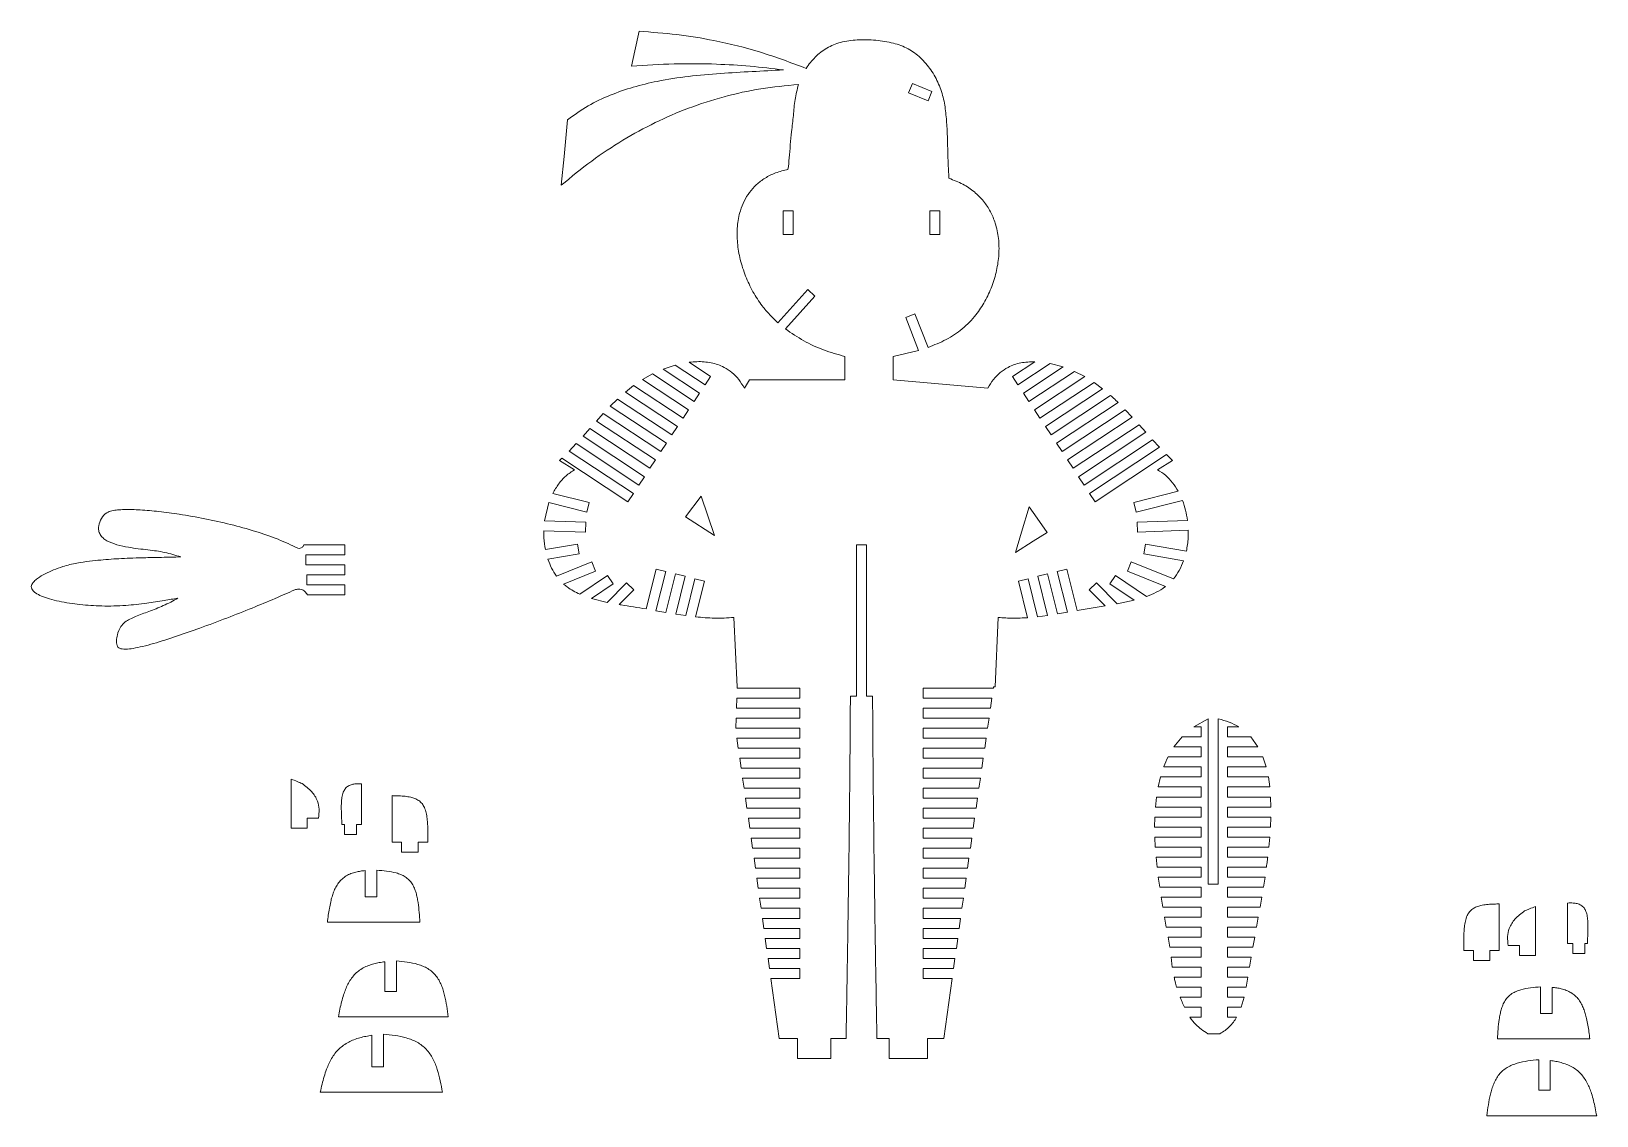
# Model space of a CAD drawing. Header units: millimetres. Extents: x 5 to 1149, y -277 to 912.
# Drawn here: x 643.8 to 1113.2, y 151.4 to 476.3 of the extents above; entities that cross this region are included whole.
import ezdxf

# ---------------------------------------------------------------- set-up
doc = ezdxf.new("R2010")
doc.units = ezdxf.units.MM

msp = doc.modelspace()

# ---------------------------------------------------------------- linework, layer by layer
at = {"color": 7, "linetype": 'Continuous', "lineweight": 15}
for p, q in [((908.03, 460.69), (906.88, 457.92)), ((913.88, 458.27), (908.03, 460.69)), ((906.88, 457.92), (912.73, 455.5)), ((912.73, 455.5), (913.88, 458.27)), ((872.29, 422.56), (869.29, 422.56)), ((869.29, 422.56), (869.29, 415.4)), ((872.29, 415.4), (872.29, 422.56)), ((916.21, 422.56), (913.21, 422.56)), ((913.21, 422.56), (913.21, 415.4)), ((916.21, 415.4), (916.21, 422.56)), ((869.29, 415.4), (872.29, 415.4)), ((913.21, 415.4), (916.21, 415.4)), ((867.67, 389), (876.62, 398.93)), ((878.8, 396.96), (869.94, 387.13)), ((876.62, 398.93), (878.8, 396.96)), ((906, 390.61), (908.79, 391.7)), ((909.88, 380.7), (906, 390.61)), ((908.79, 391.7), (912.74, 381.62)), ((902.24, 378.89), (909.88, 380.7)), ((836.87, 376.32), (833.26, 375.11)), ((845.83, 370.42), (836.87, 376.32)), ((841.06, 377.16), (847.48, 372.92)), ((887.73, 378.89), (887.73, 371.9)), ((902.24, 371.9), (902.24, 378.89)), ((944.7, 377.33), (938.01, 372.92)), ((939.67, 370.42), (949.35, 376.81)), ((953.22, 375.76), (941.32, 367.91)), ((953.22, 375.76), (949.35, 376.81)), ((830.03, 373.65), (827.1, 371.99)), ((827.1, 371.99), (840.88, 362.9)), ((842.53, 365.41), (830.03, 373.65)), ((833.26, 375.11), (844.18, 367.91)), ((847.48, 372.92), (845.83, 370.42)), ((859.14, 371.9), (857.62, 369.36)), ((887.73, 371.9), (859.14, 371.9)), ((930.62, 369.36), (902.24, 371.9)), ((938.01, 372.92), (939.67, 370.42)), ((942.97, 365.41), (956.63, 374.42)), ((959.7, 372.85), (944.62, 362.9)), ((946.27, 360.4), (962.5, 371.1)), ((959.7, 372.85), (956.63, 374.42)), ((965.07, 369.2), (962.5, 371.1)), ((824.42, 370.16), (821.94, 368.2)), ((821.94, 368.2), (837.57, 357.89)), ((839.23, 360.4), (824.42, 370.16)), ((844.18, 367.91), (842.53, 365.41)), ((941.32, 367.91), (942.97, 365.41)), ((965.07, 369.2), (947.92, 357.89)), ((949.58, 355.39), (967.47, 367.19)), ((815.32, 361.79), (813.27, 359.55)), ((832.62, 350.38), (815.32, 361.79)), ((819.62, 366.14), (817.43, 364)), ((817.43, 364), (834.27, 352.89)), ((835.92, 355.39), (819.62, 366.14)), ((840.88, 362.9), (839.23, 360.4)), ((944.62, 362.9), (946.27, 360.4)), ((969.72, 365.09), (951.23, 352.89)), ((952.88, 350.38), (971.87, 362.91)), ((973.95, 360.68), (971.87, 362.91)), ((811.25, 357.29), (809.24, 355.02)), ((829.31, 345.37), (811.25, 357.29)), ((813.27, 359.55), (830.97, 347.88)), ((837.57, 357.89), (835.92, 355.39)), ((947.92, 357.89), (949.58, 355.39)), ((973.95, 360.68), (954.53, 347.88)), ((956.18, 345.37), (975.98, 358.43)), ((977.99, 356.16), (975.98, 358.43)), ((807.2, 352.77), (805.11, 350.56)), ((826.01, 340.36), (807.2, 352.77)), ((809.24, 355.02), (827.66, 342.87)), ((834.27, 352.89), (832.62, 350.38)), ((951.23, 352.89), (952.88, 350.38)), ((977.99, 356.16), (957.83, 342.87)), ((959.49, 340.36), (980.01, 353.9)), ((982.07, 351.67), (980.01, 353.9)), ((802.93, 348.4), (802.21, 347.72)), ((802.21, 347.72), (806.71, 344.95)), ((822.71, 335.36), (802.93, 348.4)), ((805.11, 350.56), (824.36, 337.86)), ((830.97, 347.88), (829.31, 345.37)), ((954.53, 347.88), (956.18, 345.37)), ((982.07, 351.67), (961.14, 337.86)), ((962.79, 335.36), (984.2, 349.48)), ((981.54, 344.95), (986.03, 347.72)), ((986.03, 347.72), (984.2, 349.48)), ((827.66, 342.87), (826.01, 340.36)), ((957.83, 342.87), (959.49, 340.36)), ((987.73, 338.48), (974.42, 335.11)), ((798.99, 335.08), (797.71, 329.67)), ((810.34, 332.2), (798.99, 335.08)), ((800.19, 337.87), (811.07, 335.11)), ((811.07, 335.11), (810.34, 332.2)), ((824.36, 337.86), (822.71, 335.36)), ((844.64, 337.07), (840.01, 330.81)), ((848.69, 325.26), (844.64, 337.07)), ((961.14, 337.86), (962.79, 335.36)), ((974.42, 335.11), (975.16, 332.2)), ((975.16, 332.2), (989.02, 335.72)), ((797.71, 329.67), (810.11, 329.19)), ((810.11, 329.19), (809.99, 326.19)), ((840.01, 330.81), (848.69, 325.26)), ((990.52, 329.78), (975.39, 329.19)), ((975.39, 329.19), (975.51, 326.19)), ((809.99, 326.19), (797.49, 326.68)), ((975.51, 326.19), (990.75, 326.79)), ((725.54, 322.45), (737.79, 322.45)), ((726.08, 319.45), (726.08, 316.45)), ((737.79, 319.45), (726.08, 319.45)), ((737.79, 322.45), (737.79, 319.45)), ((797.97, 321.04), (807.57, 322.69)), ((808.08, 319.74), (798.73, 318.13)), ((807.57, 322.69), (808.08, 319.74)), ((894.25, 322.44), (891.25, 322.44)), ((891.25, 322.44), (891.25, 277.06)), ((894.25, 277.06), (894.25, 322.44)), ((977.93, 322.69), (977.42, 319.74)), ((977.42, 319.74), (989.36, 317.68)), ((990.18, 320.58), (977.93, 322.69)), ((726.08, 316.45), (737.79, 316.45)), ((737.79, 316.45), (737.79, 313.45)), ((801.27, 313.08), (811.9, 317.32)), ((813.01, 314.54), (803.42, 310.7)), ((811.9, 317.32), (813.01, 314.54)), ((828.16, 303.23), (831.13, 315.19)), ((831.13, 315.19), (834.04, 314.47)), ((954.36, 315.19), (951.45, 314.47)), ((957.46, 302.77), (954.36, 315.19)), ((973.6, 317.32), (972.48, 314.54)), ((972.48, 314.54), (983.93, 309.96)), ((986.32, 312.24), (973.6, 317.32)), ((737.79, 313.45), (726.38, 313.45)), ((726.38, 313.45), (726.38, 310.45)), ((726.38, 310.45), (737.79, 310.45)), ((737.79, 310.45), (737.79, 307.45)), ((808.28, 307.65), (816.61, 313.22)), ((818.28, 310.72), (811.75, 306.36)), ((816.53, 305.17), (822.29, 311.09)), ((816.61, 313.22), (818.28, 310.72)), ((822.29, 311.09), (824.44, 309)), ((834.04, 314.47), (831.12, 302.71)), ((834.08, 302.19), (836.96, 313.75)), ((836.96, 313.75), (839.87, 313.02)), ((839.87, 313.02), (837.05, 301.69)), ((840.03, 301.23), (842.78, 312.3)), ((842.78, 312.3), (845.69, 311.57)), ((845.69, 311.57), (843.02, 300.86)), ((942.72, 312.3), (939.81, 311.57)), ((939.81, 311.57), (942.53, 300.61)), ((945.56, 300.89), (942.72, 312.3)), ((948.54, 313.75), (945.63, 313.02)), ((945.63, 313.02), (948.55, 301.28)), ((951.53, 301.74), (948.54, 313.75)), ((951.45, 314.47), (954.49, 302.24)), ((963.2, 311.09), (961.05, 309)), ((969.39, 304.74), (963.2, 311.09)), ((968.89, 313.22), (967.22, 310.72)), ((967.22, 310.72), (974.56, 305.82)), ((978.26, 306.95), (968.89, 313.22)), ((737.79, 307.45), (726.63, 307.45)), ((811.75, 306.36), (816.53, 305.17)), ((824.44, 309), (820.09, 304.52)), ((961.05, 309), (965.78, 304.14)), ((969.39, 304.74), (974.56, 305.82)), ((831.12, 302.71), (834.08, 302.19)), ((837.05, 301.69), (840.03, 301.23)), ((854.46, 300.66), (855.44, 279.89)), ((932.8, 279.89), (933.78, 300.66)), ((945.56, 300.89), (948.55, 301.28)), ((951.53, 301.74), (954.49, 302.24)), ((957.46, 302.77), (965.78, 304.14)), ((855.44, 279.89), (855.43, 279.51)), ((874.27, 279.51), (855.43, 279.51)), ((874.27, 276.51), (874.27, 279.51)), ((889.42, 277.06), (891.25, 277.06)), ((894.25, 277.06), (896.08, 277.06)), ((932.3, 279.51), (911.23, 279.51)), ((911.23, 279.51), (911.23, 276.51)), ((932.3, 279.51), (932.35, 279.89)), ((932.35, 279.89), (932.8, 279.89)), ((855.35, 276.51), (855.27, 273.51)), ((874.27, 273.51), (855.27, 273.51)), ((855.35, 276.51), (874.27, 276.51)), ((874.27, 270.51), (874.27, 273.51)), ((911.23, 276.51), (931.86, 276.51)), ((931.42, 273.51), (911.23, 273.51)), ((911.23, 273.51), (911.23, 270.51)), ((931.42, 273.51), (931.86, 276.51)), ((855.19, 270.51), (855.11, 267.51)), ((855.19, 270.51), (874.27, 270.51)), ((911.23, 270.51), (930.99, 270.51)), ((930.56, 267.51), (930.99, 270.51)), ((992.41, 267.87), (996.72, 270.26)), ((994.58, 267.87), (992.41, 267.87)), ((994.58, 264.87), (994.58, 267.87)), ((996.72, 220.8), (996.72, 270.26)), ((999.72, 220.8), (999.72, 270.26)), ((1005.9, 267.87), (1002.52, 267.87)), ((1002.52, 267.87), (1002.52, 264.87)), ((874.27, 267.51), (855.11, 267.51)), ((855.38, 264.51), (855.81, 261.51)), ((855.38, 264.51), (874.27, 264.51)), ((874.27, 264.51), (874.27, 267.51)), ((930.56, 267.51), (911.23, 267.51)), ((911.23, 267.51), (911.23, 264.51)), ((911.23, 264.51), (930.12, 264.51)), ((929.69, 261.51), (930.12, 264.51)), ((986.46, 261.87), (988.89, 264.87)), ((988.89, 264.87), (994.58, 264.87)), ((1002.52, 264.87), (1009.48, 264.87)), ((1009.48, 264.87), (1011.64, 261.87)), ((874.27, 261.51), (855.81, 261.51)), ((856.24, 258.51), (856.67, 255.51)), ((856.24, 258.51), (874.27, 258.51)), ((874.27, 258.51), (874.27, 261.51)), ((929.69, 261.51), (911.23, 261.51)), ((911.23, 261.51), (911.23, 258.51)), ((911.23, 258.51), (929.26, 258.51)), ((928.83, 255.51), (929.26, 258.51)), ((984.69, 258.87), (994.58, 258.87)), ((994.58, 261.87), (986.46, 261.87)), ((994.58, 258.87), (994.58, 261.87)), ((1011.64, 261.87), (1002.52, 261.87)), ((1002.52, 261.87), (1002.52, 258.87)), ((1002.52, 258.87), (1013.09, 258.87)), ((1013.09, 258.87), (1014.08, 255.87)), ((874.27, 255.51), (856.67, 255.51)), ((874.27, 252.51), (874.27, 255.51)), ((928.83, 255.51), (911.23, 255.51)), ((911.23, 255.51), (911.23, 252.51)), ((994.58, 255.87), (983.38, 255.87)), ((994.58, 252.87), (994.58, 255.87)), ((1014.08, 255.87), (1002.52, 255.87)), ((1002.52, 255.87), (1002.52, 252.87)), ((721.72, 237.51), (721.72, 252.25)), ((742.84, 238.65), (742.84, 250.81)), ((857.1, 252.51), (857.53, 249.51)), ((857.1, 252.51), (874.27, 252.51)), ((874.27, 249.51), (857.53, 249.51)), ((874.27, 246.51), (874.27, 249.51)), ((911.23, 252.51), (928.39, 252.51)), ((927.97, 249.51), (911.23, 249.51)), ((911.23, 249.51), (911.23, 246.51)), ((927.97, 249.51), (928.4, 252.51)), ((981.69, 249.87), (982.4, 252.87)), ((994.58, 249.87), (981.69, 249.87)), ((982.4, 252.87), (994.58, 252.87)), ((994.58, 246.87), (994.58, 249.87)), ((1002.52, 252.87), (1014.76, 252.87)), ((1015.19, 249.87), (1002.52, 249.87)), ((1002.52, 249.87), (1002.52, 246.87)), ((1014.76, 252.87), (1015.19, 249.87)), ((752.05, 247.29), (752.32, 247.27)), ((752.05, 247.29), (752.05, 233.36)), ((857.96, 246.51), (858.39, 243.51)), ((857.96, 246.51), (874.27, 246.51)), ((911.23, 246.51), (927.54, 246.51)), ((927.11, 243.51), (927.54, 246.51)), ((980.87, 243.87), (981.2, 246.87)), ((981.2, 246.87), (994.58, 246.87)), ((1002.52, 246.87), (1015.44, 246.87)), ((1015.44, 246.87), (1015.54, 243.87)), ((726.56, 237.51), (726.56, 240.51)), ((729.9, 240.51), (726.56, 240.51)), ((874.27, 243.51), (858.39, 243.51)), ((858.82, 240.51), (859.24, 237.51)), ((858.82, 240.51), (874.27, 240.51)), ((874.27, 240.51), (874.27, 243.51)), ((927.11, 243.51), (911.23, 243.51)), ((911.23, 243.51), (911.23, 240.51)), ((911.23, 240.51), (926.68, 240.51)), ((926.25, 237.51), (926.68, 240.51)), ((980.65, 237.87), (980.7, 240.87)), ((980.7, 240.87), (994.58, 240.87)), ((994.58, 243.87), (980.87, 243.87)), ((994.58, 240.87), (994.58, 243.87)), ((1015.54, 243.87), (1002.52, 243.87)), ((1002.52, 243.87), (1002.52, 240.87)), ((1002.52, 240.87), (1015.52, 240.87)), ((1015.52, 240.87), (1015.4, 237.87)), ((726.56, 237.51), (721.72, 237.51)), ((737.74, 238.65), (736.94, 238.65)), ((737.74, 235.65), (737.74, 238.65)), ((741.34, 235.65), (737.74, 235.65)), ((742.84, 238.65), (741.34, 238.65)), ((741.34, 235.65), (741.34, 238.65)), ((874.27, 237.51), (859.24, 237.51)), ((874.27, 234.51), (874.27, 237.51)), ((926.25, 237.51), (911.23, 237.51)), ((911.23, 237.51), (911.23, 234.51)), ((994.58, 237.87), (980.65, 237.87)), ((980.86, 231.87), (980.71, 234.87)), ((980.71, 234.87), (994.58, 234.87)), ((994.58, 234.87), (994.58, 237.87)), ((1015.4, 237.87), (1002.52, 237.87)), ((1002.52, 237.87), (1002.52, 234.87)), ((1002.52, 234.87), (1015.2, 234.87)), ((1015.2, 234.87), (1014.92, 231.87)), ((754.85, 233.36), (752.05, 233.36)), ((754.85, 230.36), (754.85, 233.36)), ((759.81, 230.36), (754.85, 230.36)), ((762.7, 233.36), (759.81, 233.36)), ((759.81, 230.36), (759.81, 233.36)), ((859.67, 234.51), (860.09, 231.51)), ((859.67, 234.51), (874.27, 234.51)), ((874.27, 231.51), (860.09, 231.51)), ((874.27, 228.51), (874.27, 231.51)), ((911.23, 234.51), (925.83, 234.51)), ((925.4, 231.51), (911.23, 231.51)), ((911.23, 231.51), (911.23, 228.51)), ((925.4, 231.51), (925.83, 234.51)), ((994.58, 231.87), (980.86, 231.87)), ((994.58, 228.87), (994.58, 231.87)), ((1014.92, 231.87), (1002.52, 231.87)), ((1002.52, 231.87), (1002.52, 228.87)), ((860.52, 228.51), (860.94, 225.51)), ((860.52, 228.51), (874.27, 228.51)), ((874.27, 225.51), (860.94, 225.51)), ((874.27, 222.51), (874.27, 225.51)), ((911.23, 228.51), (924.98, 228.51)), ((924.56, 225.51), (911.23, 225.51)), ((911.23, 225.51), (911.23, 222.51)), ((924.56, 225.51), (924.98, 228.51)), ((981.39, 225.87), (981.09, 228.87)), ((981.09, 228.87), (994.58, 228.87)), ((994.58, 225.87), (981.39, 225.87)), ((994.58, 222.87), (994.58, 225.87)), ((1002.52, 228.87), (1014.58, 228.87)), ((1014.19, 225.87), (1002.52, 225.87)), ((1002.52, 225.87), (1002.52, 222.87)), ((743.89, 216.96), (743.89, 224.82)), ((747.38, 224.94), (747.38, 216.96)), ((861.36, 222.51), (861.79, 219.51)), ((861.36, 222.51), (874.27, 222.51)), ((911.23, 222.51), (924.13, 222.51)), ((923.71, 219.51), (924.13, 222.51)), ((982.17, 219.87), (981.75, 222.87)), ((981.75, 222.87), (994.58, 222.87)), ((999.72, 220.8), (996.72, 220.8)), ((1002.52, 222.87), (1013.76, 222.87)), ((1013.76, 222.87), (1013.3, 219.87)), ((747.38, 216.96), (743.89, 216.96)), ((874.27, 219.51), (861.79, 219.51)), ((862.21, 216.51), (862.63, 213.51)), ((862.21, 216.51), (874.27, 216.51)), ((874.27, 216.51), (874.27, 219.51)), ((923.71, 219.51), (911.23, 219.51)), ((911.23, 219.51), (911.23, 216.51)), ((911.23, 216.51), (923.29, 216.51)), ((922.87, 213.51), (923.29, 216.51)), ((994.58, 219.87), (982.17, 219.87)), ((983.12, 213.87), (982.62, 216.87)), ((982.62, 216.87), (994.58, 216.87)), ((994.58, 216.87), (994.58, 219.87)), ((1013.3, 219.87), (1002.52, 219.87)), ((1002.52, 219.87), (1002.52, 216.87)), ((1002.52, 216.87), (1012.8, 216.87)), ((1012.8, 216.87), (1012.29, 213.87)), ((874.27, 213.51), (862.63, 213.51)), ((874.27, 210.51), (874.27, 213.51)), ((922.87, 213.51), (911.23, 213.51)), ((911.23, 213.51), (911.23, 210.51)), ((994.58, 213.87), (983.12, 213.87)), ((994.58, 210.87), (994.58, 213.87)), ((1012.29, 213.87), (1002.52, 213.87)), ((1002.52, 213.87), (1002.52, 210.87)), ((1084.01, 214.84), (1083.74, 214.82)), ((1084.01, 214.84), (1084.01, 200.91)), ((1094.88, 199.34), (1094.88, 214.07)), ((1104.51, 202.94), (1104.51, 215.09)), ((760.31, 209.34), (732.58, 209.34)), ((863.05, 210.51), (863.47, 207.51)), ((863.05, 210.51), (874.27, 210.51)), ((874.27, 207.51), (863.47, 207.51)), ((874.27, 204.51), (874.27, 207.51)), ((911.23, 210.51), (922.45, 210.51)), ((922.03, 207.51), (911.23, 207.51)), ((911.23, 207.51), (911.23, 204.51)), ((922.03, 207.51), (922.45, 210.51)), ((984.15, 207.87), (983.63, 210.87)), ((983.63, 210.87), (994.58, 210.87)), ((994.58, 207.87), (984.15, 207.87)), ((994.58, 204.87), (994.58, 207.87)), ((1002.52, 210.87), (1011.75, 210.87)), ((1011.21, 207.87), (1002.52, 207.87)), ((1002.52, 207.87), (1002.52, 204.87)), ((1011.75, 210.87), (1011.21, 207.87)), ((863.88, 204.51), (864.3, 201.51)), ((863.88, 204.51), (874.27, 204.51)), ((911.23, 204.51), (921.61, 204.51)), ((921.2, 201.51), (921.61, 204.51)), ((985.18, 201.87), (984.68, 204.87)), ((984.68, 204.87), (994.58, 204.87)), ((994.58, 201.87), (985.18, 201.87)), ((994.58, 198.87), (994.58, 201.87)), ((1002.52, 204.87), (1010.67, 204.87)), ((1010.13, 201.87), (1002.52, 201.87)), ((1002.52, 201.87), (1002.52, 198.87)), ((1010.67, 204.87), (1010.13, 201.87)), ((1086.7, 202.34), (1090.03, 202.34)), ((1090.03, 199.34), (1090.03, 202.34)), ((1104.51, 202.94), (1106.02, 202.94)), ((1106.02, 199.94), (1106.02, 202.94)), ((1109.62, 202.94), (1110.42, 202.94)), ((1109.62, 199.94), (1109.62, 202.94)), ((749.79, 188.6), (749.79, 197.5)), ((753.27, 197.77), (753.27, 188.6)), ((874.27, 201.51), (864.3, 201.51)), ((864.72, 198.51), (865.13, 195.51)), ((864.72, 198.51), (874.27, 198.51)), ((874.27, 198.51), (874.27, 201.51)), ((921.2, 201.51), (911.23, 201.51)), ((911.23, 201.51), (911.23, 198.51)), ((911.23, 198.51), (920.78, 198.51)), ((920.36, 195.51), (920.78, 198.51)), ((985.95, 195.87), (985.62, 198.87)), ((985.62, 198.87), (994.58, 198.87)), ((1002.52, 198.87), (1009.6, 198.87)), ((1009.6, 198.87), (1009.1, 195.87)), ((1073.36, 200.91), (1076.25, 200.91)), ((1076.25, 197.91), (1076.25, 200.91)), ((1076.25, 197.91), (1081.2, 197.91)), ((1081.2, 200.91), (1084.01, 200.91)), ((1081.2, 197.91), (1081.2, 200.91)), ((1090.03, 199.34), (1094.88, 199.34)), ((1106.02, 199.94), (1109.62, 199.94)), ((874.27, 195.51), (865.13, 195.51)), ((865.55, 192.51), (868.03, 174.51)), ((865.55, 192.51), (874.27, 192.51)), ((874.27, 192.51), (874.27, 195.51)), ((920.36, 195.51), (911.23, 195.51)), ((911.23, 195.51), (911.23, 192.51)), ((911.23, 192.51), (919.95, 192.51)), ((917.47, 174.51), (919.95, 192.51)), ((994.58, 195.87), (985.95, 195.87)), ((986.52, 192.87), (994.58, 192.87)), ((994.58, 192.87), (994.58, 195.87)), ((1009.1, 195.87), (1002.52, 195.87)), ((1002.52, 195.87), (1002.52, 192.87)), ((1002.52, 192.87), (1008.61, 192.87)), ((1008.61, 192.87), (1008.09, 189.87)), ((753.27, 188.6), (749.79, 188.6)), ((994.58, 189.87), (987.23, 189.87)), ((994.58, 186.87), (994.58, 189.87)), ((1008.09, 189.87), (1002.52, 189.87)), ((1002.52, 189.87), (1002.52, 186.87)), ((1096.37, 189.95), (1096.37, 181.97)), ((1099.86, 181.97), (1099.86, 189.83)), ((988.3, 186.87), (994.58, 186.87)), ((994.58, 183.87), (989.57, 183.87)), ((994.58, 180.87), (994.58, 183.87)), ((1002.52, 186.87), (1007.46, 186.87)), ((1006.59, 183.87), (1002.52, 183.87)), ((1002.52, 183.87), (1002.52, 180.87)), ((1007.46, 186.87), (1006.59, 183.87)), ((768.83, 180.99), (735.89, 180.99)), ((991.19, 180.87), (994.58, 180.87)), ((1002.52, 180.87), (1005.25, 180.87)), ((1096.37, 181.97), (1099.86, 181.97)), ((745.92, 166.01), (745.92, 175.45)), ((749.4, 175.82), (749.4, 166.01)), ((868.03, 174.51), (873.6, 174.51)), ((873.6, 168.51), (873.6, 174.51)), ((883.52, 174.51), (888.13, 174.51)), ((883.52, 168.51), (883.52, 174.51)), ((897.37, 174.51), (899.47, 174.51)), ((899.47, 174.51), (901.04, 174.51)), ((901.04, 168.51), (901.04, 174.51)), ((912.54, 174.51), (914.65, 174.51)), ((912.54, 168.51), (912.54, 174.51)), ((914.65, 174.51), (917.47, 174.51)), ((1000.23, 175.94), (996.64, 175.94)), ((1083.44, 174.36), (1111.17, 174.36)), ((749.4, 166.01), (745.92, 166.01)), ((873.6, 168.51), (883.52, 168.51)), ((901.04, 168.51), (912.54, 168.51)), ((1095.85, 168.15), (1095.85, 158.99)), ((1099.32, 158.99), (1099.32, 167.88)), ((767.1, 158.39), (730.46, 158.39)), ((1095.85, 158.99), (1099.32, 158.99)), ((1080.28, 151.37), (1113.22, 151.37))]:
    msp.add_line(p, q, dxfattribs=at)
at = {"color": 7, "linetype": 'Continuous', "lineweight": 15, "flags": 128}
for points in [[(826.06, 476.33), (824.81, 470.47), (823.82, 465.87)], [(804.59, 449.82), (803.55, 438.84), (802.73, 430.21)], [(943.02, 333.82), (940.72, 326.19), (938.91, 320.19)], [(948.44, 326.11), (945.4, 330.43), (943.02, 333.82)], [(938.91, 320.19), (944.25, 323.5), (948.44, 326.11)]]:
    msp.add_lwpolyline(points, dxfattribs=at)
at = {"color": 7, "linetype": 'Continuous', "lineweight": 15}
for points, knots in [([(876.11, 465.23), (871.59, 466.93), (862.58, 470.33), (849.55, 473.5), (837.37, 475.54), (829.84, 476.07), (826.06, 476.33)], [0, 0, 0, 0, 0.2814217, 0.5604025, 0.7795639, 1, 1, 1, 1]), ([(918.98, 432.28), (918.88, 433.9), (918.69, 437.1), (918.59, 441.89), (918.46, 446.63), (918.14, 451.33), (917.51, 456.04), (916.01, 460.61), (913.68, 464.84), (910.61, 468.48), (906.79, 471.32), (902.13, 472.96), (896.98, 473.77), (891.64, 473.89), (886.61, 473.27), (882.28, 471.46), (878.74, 468.75), (876.99, 466.4), (876.11, 465.23)], [0, 0, 0, 0, 0.063231, 0.125643, 0.18741, 0.248744, 0.310108, 0.372682, 0.435837, 0.497902, 0.557971, 0.619302, 0.689061, 0.761335, 0.827998, 0.885816, 0.942871, 1, 1, 1, 1]), ([(869.33, 464.79), (866.21, 464.62), (859.91, 464.27), (850.43, 463.76), (840.92, 462.92), (832.18, 461.6), (824.31, 459.71), (817.34, 457.3), (810.64, 454.13), (806.62, 451.26), (804.59, 449.82)], [0, 0, 0, 0, 0.138771, 0.280044, 0.421873, 0.562732, 0.672255, 0.780941, 0.889647, 1, 1, 1, 1]), ([(823.82, 465.87), (828.07, 466.16), (836.56, 466.73), (848.41, 466.61), (859.34, 465.98), (866, 465.18), (869.33, 464.79)], [0, 0, 0, 0, 0.279999, 0.559452, 0.779326, 1, 1, 1, 1]), ([(802.73, 430.21), (805.72, 432.68), (811.62, 437.53), (821.07, 443.78), (830.76, 449.09), (840.89, 453.48), (851.48, 456.88), (862.54, 459.33), (870.05, 460.04), (873.83, 460.4)], [0, 0, 0, 0, 0.147921, 0.291349, 0.431335, 0.569008, 0.712045, 0.855245, 1, 1, 1, 1]), ([(873.83, 460.4), (873.46, 458.89), (872.71, 455.85), (872.35, 451.08), (871.79, 446.56), (871.38, 442.31), (871.13, 438.54), (870.85, 436.11), (870.71, 434.97)], [0, 0, 0, 0, 0.1809513, 0.3664784, 0.5579501, 0.7140019, 0.866051, 1, 1, 1, 1]), ([(870.71, 434.97), (869.46, 434.66), (867.07, 434.05), (863.87, 432.47), (861.21, 430.49), (859.09, 428.13), (857.48, 425.47), (856.15, 422.07), (855.39, 417.85), (855.45, 412.89), (856.3, 407.87), (857.88, 402.95), (860.08, 398.28), (862.6, 394.44), (865.16, 391.36), (866.84, 389.79), (867.67, 389)], [0, 0, 0, 0, 0.067823, 0.1293, 0.186431, 0.241104, 0.294914, 0.349048, 0.432306, 0.518864, 0.608274, 0.699255, 0.790105, 0.879064, 0.939867, 1, 1, 1, 1]), ([(912.74, 381.62), (914.57, 382.34), (918.19, 383.76), (923.12, 387.02), (926.97, 391.02), (929.86, 395.4), (931.94, 399.85), (933.36, 404.57), (934.06, 409.41), (933.98, 414.22), (933.08, 418.57), (931.51, 422.35), (929.41, 425.54), (926.61, 428.34), (923.11, 430.72), (920.4, 431.74), (918.98, 432.28)], [0, 0, 0, 0, 0.088047, 0.174748, 0.263372, 0.335949, 0.409631, 0.483499, 0.556676, 0.628556, 0.69907, 0.755023, 0.811486, 0.869862, 0.931991, 1, 1, 1, 1]), ([(869.94, 387.13), (871.73, 385.9), (875.33, 383.42), (881.37, 380.72), (885.6, 379.5), (887.73, 378.89)], [0, 0, 0, 0, 0.330198, 0.663305, 1, 1, 1, 1]), ([(857.62, 369.36), (857.09, 370.28), (856.08, 372.04), (853.97, 374.16), (851.22, 375.97), (847.64, 377.16), (844.04, 377.44), (841.84, 377.23), (841.06, 377.16)], [0, 0, 0, 0, 0.161703, 0.310258, 0.452102, 0.662759, 0.879898, 1, 1, 1, 1]), ([(944.7, 377.33), (943.3, 377.28), (940.54, 377.18), (937.01, 375.95), (934.27, 374.16), (932.17, 372.04), (931.15, 370.28), (930.62, 369.36)], [0, 0, 0, 0, 0.244653, 0.482197, 0.644653, 0.814798, 1, 1, 1, 1]), ([(969.72, 365.09), (969.27, 365.52), (968.53, 366.23), (967.77, 366.92), (967.47, 367.19)], [0, 0, 0, 0, 0.609199, 1, 1, 1, 1]), ([(806.71, 344.95), (805.81, 344.36), (804.01, 343.17), (801.82, 340.71), (800.74, 338.83), (800.19, 337.87)], [0, 0, 0, 0, 0.330107, 0.661717, 1, 1, 1, 1]), ([(987.73, 338.48), (987.19, 339.35), (986.13, 341.07), (984.05, 343.3), (982.37, 344.4), (981.54, 344.95)], [0, 0, 0, 0, 0.337523, 0.669236, 1, 1, 1, 1]), ([(990.52, 329.78), (990.35, 330.8), (990.03, 332.82), (989.36, 334.76), (989.02, 335.72)], [0, 0, 0, 0, 0.5030172, 1, 1, 1, 1]), ([(688.61, 318.82), (687.03, 319.32), (683.82, 320.33), (678.52, 320.94), (673.71, 321.54), (669.56, 322.38), (666.95, 323.31), (665.28, 324.44), (664.39, 325.46), (663.9, 326.74), (663.96, 328.46), (664.7, 330.41), (666.15, 332.07), (667.97, 332.75), (669.76, 332.92), (672.61, 333.07), (676.75, 332.93), (682.24, 332.44), (688.7, 331.56), (695.87, 330.3), (703.5, 328.62), (710.84, 326.59), (717.63, 324.33), (721.77, 322.34), (723.72, 321.41)], [0, 0, 0, 0, 0.053924, 0.109381, 0.17333, 0.212078, 0.247438, 0.262945, 0.277165, 0.291118, 0.306476, 0.332203, 0.358153, 0.375244, 0.394343, 0.416386, 0.468454, 0.529212, 0.596126, 0.680891, 0.766809, 0.85064, 0.92931, 1, 1, 1, 1]), ([(797.49, 326.68), (797.49, 325.97), (797.49, 324.08), (797.79, 322.2), (797.97, 321.04)], [0, 0, 0, 0, 0.376767, 1, 1, 1, 1]), ([(990.18, 320.58), (990.41, 321.9), (990.76, 323.96), (990.75, 326.04), (990.75, 326.79)], [0, 0, 0, 0, 0.640631, 1, 1, 1, 1]), ([(723.72, 321.41), (723.96, 321.39), (724.4, 321.36), (724.97, 321.59), (725.35, 321.98), (725.48, 322.29), (725.54, 322.45)], [0, 0, 0, 0, 0.308481, 0.568714, 0.771781, 1, 1, 1, 1]), ([(687.77, 306.44), (686.4, 306.22), (683.28, 305.72), (678.08, 304.85), (671.83, 304.18), (665.13, 304), (658.44, 304.46), (653.2, 305.24), (649.36, 306.17), (646.98, 306.98), (645.33, 307.79), (644.37, 308.58), (643.9, 309.21), (643.73, 309.93), (643.98, 310.75), (644.65, 311.59), (645.98, 312.69), (647.97, 313.83), (650.53, 314.98), (653.68, 316.1), (657.28, 317.03), (661.1, 317.52), (664.52, 317.89), (667.72, 318.16), (670.94, 318.35), (674.42, 318.49), (678.43, 318.59), (683.21, 318.7), (686.69, 318.78), (688.61, 318.82)], [0, 0, 0, 0, 0.044795, 0.102106, 0.170137, 0.247493, 0.318139, 0.386552, 0.418317, 0.445615, 0.467423, 0.477227, 0.485374, 0.492582, 0.500184, 0.511992, 0.526887, 0.555789, 0.585627, 0.617226, 0.663872, 0.705185, 0.741472, 0.775081, 0.808791, 0.845377, 0.887604, 0.938227, 1, 1, 1, 1]), ([(798.73, 318.13), (799.06, 317.22), (799.72, 315.44), (800.76, 313.85), (801.27, 313.08)], [0, 0, 0, 0, 0.508272, 1, 1, 1, 1]), ([(986.32, 312.24), (986.94, 313.06), (988.19, 314.74), (988.97, 316.69), (989.36, 317.68)], [0, 0, 0, 0, 0.490952, 1, 1, 1, 1]), ([(803.42, 310.7), (803.77, 310.4), (805.24, 309.16), (806.97, 308.3), (808.28, 307.65)], [0, 0, 0, 0, 0.243274, 1, 1, 1, 1]), ([(978.26, 306.95), (979.23, 307.35), (981.15, 308.12), (982.99, 309.25), (983.87, 309.92), (983.93, 309.96)], [0, 0, 0, 0, 0.4893954, 0.9629055, 1, 1, 1, 1]), ([(722.8, 308.95), (720.84, 308.09), (716.61, 306.21), (709.83, 303.4), (702.31, 300.43), (694.73, 297.6), (687.39, 295.04), (681.67, 293.19), (677.33, 292), (674.54, 291.4), (672.47, 291.14), (671.1, 291.19), (670.31, 291.37), (669.75, 291.77), (669.35, 292.59), (669.3, 293.86), (669.6, 295.79), (670.4, 297.75), (671.78, 299.38), (673.41, 300.22), (675.79, 301.27), (679.16, 302.52), (683.48, 304.16), (686.32, 305.66), (687.77, 306.44)], [0, 0, 0, 0, 0.078384, 0.168937, 0.268505, 0.373949, 0.46477, 0.552702, 0.593765, 0.629113, 0.65717, 0.669441, 0.679044, 0.686598, 0.693682, 0.711533, 0.731934, 0.764994, 0.787434, 0.808458, 0.831313, 0.882771, 0.939783, 1, 1, 1, 1]), ([(726.63, 307.45), (726.38, 307.83), (725.92, 308.53), (724.88, 309.1), (723.8, 309.21), (723.15, 309.04), (722.8, 308.95)], [0, 0, 0, 0, 0.294633, 0.552261, 0.761273, 1, 1, 1, 1]), ([(820.09, 304.52), (820.27, 304.49), (822.96, 304.05), (825.65, 303.62), (828.16, 303.23)], [0, 0, 0, 0, 0.069703, 1, 1, 1, 1]), ([(843.02, 300.86), (844.91, 300.68), (848.72, 300.33), (852.54, 300.55), (854.46, 300.66)], [0, 0, 0, 0, 0.496552, 1, 1, 1, 1]), ([(933.78, 300.66), (935.25, 300.56), (938.17, 300.37), (941.09, 300.53), (942.53, 300.61)], [0, 0, 0, 0, 0.503805, 1, 1, 1, 1]), ([(888.13, 174.51), (888.19, 178.03), (888.31, 184.91), (888.48, 195.01), (888.63, 204.67), (888.77, 213.9), (888.9, 222.95), (889.02, 231.92), (889.13, 240.98), (889.22, 250.02), (889.3, 259.12), (889.37, 268.14), (889.4, 274.13), (889.42, 277.06)], [0, 0, 0, 0, 0.10278, 0.201288, 0.295524, 0.385488, 0.471181, 0.560278, 0.647939, 0.736116, 0.824784, 0.914178, 1, 1, 1, 1]), ([(896.08, 277.06), (896.1, 272.83), (896.15, 264.3), (896.26, 251.49), (896.4, 238.66), (896.55, 226.24), (896.73, 213.94), (896.92, 201.5), (897.13, 188.27), (897.29, 179.18), (897.37, 174.51)], [0, 0, 0, 0, 0.1238554, 0.249588, 0.3745801, 0.4992495, 0.6129418, 0.7342976, 0.8633169, 1, 1, 1, 1]), ([(999.72, 270.26), (1000.85, 269.99), (1003.01, 269.46), (1004.96, 268.39), (1005.9, 267.87)], [0, 0, 0, 0, 0.519831, 1, 1, 1, 1]), ([(983.38, 255.87), (983.4, 255.92), (983.78, 256.94), (984.25, 257.93), (984.69, 258.87)], [0, 0, 0, 0, 0.0483, 1, 1, 1, 1]), ([(721.72, 252.25), (722.33, 252), (723.43, 251.56), (724.51, 251.09), (724.99, 250.88)], [0, 0, 0, 0, 0.560002, 1, 1, 1, 1]), ([(724.99, 250.88), (726.01, 250.14), (727.92, 248.74), (729.65, 245.96), (730.26, 243.14), (730.02, 241.41), (729.9, 240.51)], [0, 0, 0, 0, 0.307751, 0.575285, 0.780211, 1, 1, 1, 1]), ([(736.94, 238.65), (736.91, 239.22), (736.85, 240.33), (736.78, 241.95), (736.74, 243.56), (736.77, 245.16), (736.92, 246.77), (737.25, 248.2), (737.88, 249.4), (738.65, 250.09), (739.38, 250.45), (739.95, 250.63), (740.56, 250.75), (741.52, 250.86), (742.29, 250.83), (742.84, 250.81)], [0, 0, 0, 0, 0.105691, 0.204414, 0.299268, 0.404102, 0.499849, 0.597753, 0.672642, 0.747189, 0.783373, 0.822238, 0.858107, 0.897261, 1, 1, 1, 1]), ([(752.32, 247.27), (752.91, 247.26), (754.09, 247.24), (755.85, 247.11), (757.44, 246.86), (758.85, 246.44), (760.03, 245.84), (760.85, 245.08), (761.36, 244.36), (761.84, 243.46), (762.26, 242.12), (762.53, 240.38), (762.65, 238.65), (762.71, 236.92), (762.72, 235.17), (762.71, 233.97), (762.7, 233.36)], [0, 0, 0, 0, 0.084295, 0.168349, 0.250504, 0.312953, 0.375609, 0.438261, 0.468858, 0.500979, 0.583123, 0.666812, 0.750739, 0.829858, 0.912419, 1, 1, 1, 1]), ([(1014.58, 228.87), (1014.53, 228.47), (1014.41, 227.47), (1014.27, 226.47), (1014.19, 225.87)], [0, 0, 0, 0, 0.400177, 1, 1, 1, 1]), ([(732.58, 209.34), (732.67, 210.05), (732.84, 211.45), (733.16, 213.49), (733.53, 215.32), (733.95, 216.95), (734.43, 218.41), (735.06, 219.83), (735.89, 221.16), (736.95, 222.33), (738.22, 223.27), (739.64, 223.95), (741.09, 224.39), (742.51, 224.67), (743.43, 224.77), (743.89, 224.82)], [0, 0, 0, 0, 0.100188, 0.196494, 0.289176, 0.360964, 0.432659, 0.504833, 0.578111, 0.650815, 0.724218, 0.797117, 0.870525, 0.935361, 1, 1, 1, 1]), ([(747.38, 224.94), (748.37, 224.87), (750.34, 224.73), (752.78, 224.29), (754.65, 223.66), (755.97, 222.97), (757.12, 222.03), (758.04, 220.86), (758.71, 219.53), (759.18, 218.16), (759.53, 216.72), (759.86, 214.78), (760.13, 212.29), (760.25, 210.33), (760.31, 209.34)], [0, 0, 0, 0, 0.125245, 0.250442, 0.312931, 0.374986, 0.437703, 0.500174, 0.562797, 0.625221, 0.683717, 0.750377, 0.875107, 1, 1, 1, 1]), ([(1083.74, 214.82), (1083.15, 214.81), (1081.96, 214.79), (1080.2, 214.66), (1078.61, 214.41), (1077.21, 213.99), (1076.02, 213.39), (1075.2, 212.64), (1074.69, 211.91), (1074.21, 211.01), (1073.8, 209.67), (1073.53, 207.93), (1073.4, 206.2), (1073.35, 204.47), (1073.34, 202.72), (1073.35, 201.53), (1073.36, 200.91)], [0, 0, 0, 0, 0.0842919, 0.1683495, 0.2505042, 0.312952, 0.3756071, 0.4382603, 0.4688569, 0.5009781, 0.5831223, 0.6668114, 0.7507386, 0.8298578, 0.9124187, 1, 1, 1, 1]), ([(1091.61, 212.71), (1090.59, 211.96), (1088.67, 210.57), (1086.95, 207.78), (1086.34, 204.97), (1086.57, 203.23), (1086.7, 202.34)], [0, 0, 0, 0, 0.3077539, 0.5752869, 0.7802108, 1, 1, 1, 1]), ([(1094.88, 214.07), (1094.26, 213.83), (1093.17, 213.39), (1092.09, 212.91), (1091.61, 212.71)], [0, 0, 0, 0, 0.560006, 1, 1, 1, 1]), ([(1110.42, 202.94), (1110.45, 203.51), (1110.51, 204.61), (1110.58, 206.23), (1110.61, 207.85), (1110.59, 209.45), (1110.44, 211.06), (1110.11, 212.48), (1109.48, 213.69), (1108.71, 214.37), (1107.98, 214.73), (1107.4, 214.92), (1106.8, 215.04), (1105.84, 215.15), (1105.07, 215.12), (1104.51, 215.09)], [0, 0, 0, 0, 0.105691, 0.204414, 0.299268, 0.404102, 0.499848, 0.597752, 0.672641, 0.747189, 0.783371, 0.822238, 0.858107, 0.897261, 1, 1, 1, 1]), ([(735.89, 180.99), (736.03, 181.76), (736.31, 183.27), (736.82, 185.48), (737.38, 187.46), (738, 189.21), (738.93, 191.27), (740.2, 193.2), (741.88, 194.75), (743.32, 195.68), (744.88, 196.4), (746.5, 196.91), (748.14, 197.27), (749.24, 197.43), (749.79, 197.5)], [0, 0, 0, 0, 0.098643, 0.194206, 0.286413, 0.357557, 0.428833, 0.572288, 0.644118, 0.71622, 0.787983, 0.860185, 0.930195, 1, 1, 1, 1]), ([(753.27, 197.77), (754.35, 197.67), (756.52, 197.46), (759.19, 196.91), (761.25, 196.2), (762.71, 195.48), (764.05, 194.52), (765.18, 193.34), (766.09, 191.97), (766.79, 190.5), (767.33, 188.96), (767.9, 186.88), (768.41, 184.22), (768.69, 182.07), (768.83, 180.99)], [0, 0, 0, 0, 0.125395, 0.250391, 0.312859, 0.375679, 0.438088, 0.50093, 0.563407, 0.626192, 0.688378, 0.750457, 0.875077, 1, 1, 1, 1]), ([(987.23, 189.87), (987.09, 190.43), (986.83, 191.43), (986.61, 192.43), (986.52, 192.87)], [0, 0, 0, 0, 0.5600877, 1, 1, 1, 1]), ([(1096.37, 189.95), (1095.39, 189.88), (1093.41, 189.74), (1090.97, 189.3), (1089.1, 188.67), (1087.79, 187.98), (1086.63, 187.05), (1085.71, 185.87), (1085.04, 184.54), (1084.57, 183.17), (1084.23, 181.73), (1083.89, 179.79), (1083.63, 177.3), (1083.5, 175.34), (1083.44, 174.36)], [0, 0, 0, 0, 0.125244, 0.250442, 0.31293, 0.374985, 0.437703, 0.500174, 0.562797, 0.625221, 0.683717, 0.750377, 0.875107, 1, 1, 1, 1]), ([(1111.17, 174.36), (1111.08, 175.07), (1110.91, 176.46), (1110.59, 178.5), (1110.23, 180.33), (1109.81, 181.96), (1109.32, 183.43), (1108.69, 184.85), (1107.86, 186.17), (1106.8, 187.34), (1105.54, 188.28), (1104.11, 188.96), (1102.67, 189.4), (1101.24, 189.68), (1100.32, 189.78), (1099.86, 189.83)], [0, 0, 0, 0, 0.100187, 0.196494, 0.289177, 0.360963, 0.432658, 0.504832, 0.57811, 0.650814, 0.724217, 0.797117, 0.870525, 0.935359, 1, 1, 1, 1]), ([(989.57, 183.87), (989.34, 184.43), (988.91, 185.42), (988.49, 186.43), (988.3, 186.87)], [0, 0, 0, 0, 0.551811, 1, 1, 1, 1]), ([(996.64, 175.94), (995.96, 176.37), (994.68, 177.18), (992.78, 178.79), (991.77, 180.11), (991.19, 180.87)], [0, 0, 0, 0, 0.327981, 0.611878, 1, 1, 1, 1]), ([(1005.25, 180.87), (1004.61, 179.88), (1003.3, 177.86), (1001.27, 176.59), (1000.23, 175.94)], [0, 0, 0, 0, 0.4907085, 1, 1, 1, 1]), ([(730.46, 158.39), (730.63, 159.2), (730.96, 160.78), (731.58, 163.09), (732.25, 165.14), (733, 166.95), (734.1, 169.07), (735.56, 171), (737.41, 172.53), (738.93, 173.46), (740.57, 174.19), (742.3, 174.74), (744.11, 175.17), (745.32, 175.36), (745.92, 175.45)], [0, 0, 0, 0, 0.097696, 0.192619, 0.284409, 0.355076, 0.426025, 0.568204, 0.639614, 0.710984, 0.77956, 0.853782, 0.927023, 1, 1, 1, 1]), ([(749.4, 175.82), (750.56, 175.7), (752.86, 175.46), (755.71, 174.87), (757.91, 174.14), (760.03, 173.17), (761.92, 171.74), (763.38, 169.92), (764.26, 168.41), (764.98, 166.83), (765.76, 164.64), (766.48, 161.82), (766.89, 159.54), (767.1, 158.39)], [0, 0, 0, 0, 0.125122, 0.249781, 0.312086, 0.374933, 0.499922, 0.562576, 0.625039, 0.687308, 0.749851, 0.874911, 1, 1, 1, 1]), ([(1095.85, 168.15), (1094.76, 168.05), (1092.6, 167.84), (1089.92, 167.3), (1087.87, 166.59), (1086.4, 165.86), (1085.06, 164.91), (1083.93, 163.72), (1083.02, 162.35), (1082.32, 160.88), (1081.78, 159.35), (1081.21, 157.26), (1080.7, 154.6), (1080.42, 152.45), (1080.28, 151.37)], [0, 0, 0, 0, 0.125396, 0.250391, 0.312858, 0.375678, 0.438089, 0.500931, 0.563407, 0.626191, 0.688378, 0.750457, 0.875077, 1, 1, 1, 1]), ([(1113.22, 151.37), (1113.08, 152.14), (1112.8, 153.65), (1112.3, 155.87), (1111.74, 157.84), (1111.11, 159.59), (1110.18, 161.66), (1108.91, 163.58), (1107.23, 165.13), (1105.79, 166.06), (1104.23, 166.78), (1102.61, 167.29), (1100.97, 167.66), (1099.87, 167.81), (1099.32, 167.88)], [0, 0, 0, 0, 0.098643, 0.194206, 0.286412, 0.357556, 0.428833, 0.572287, 0.644118, 0.716219, 0.787981, 0.860185, 0.930195, 1, 1, 1, 1])]:
    msp.add_open_spline(points, degree=3, knots=knots, dxfattribs=at)

doc.saveas('drawing.dxf')
